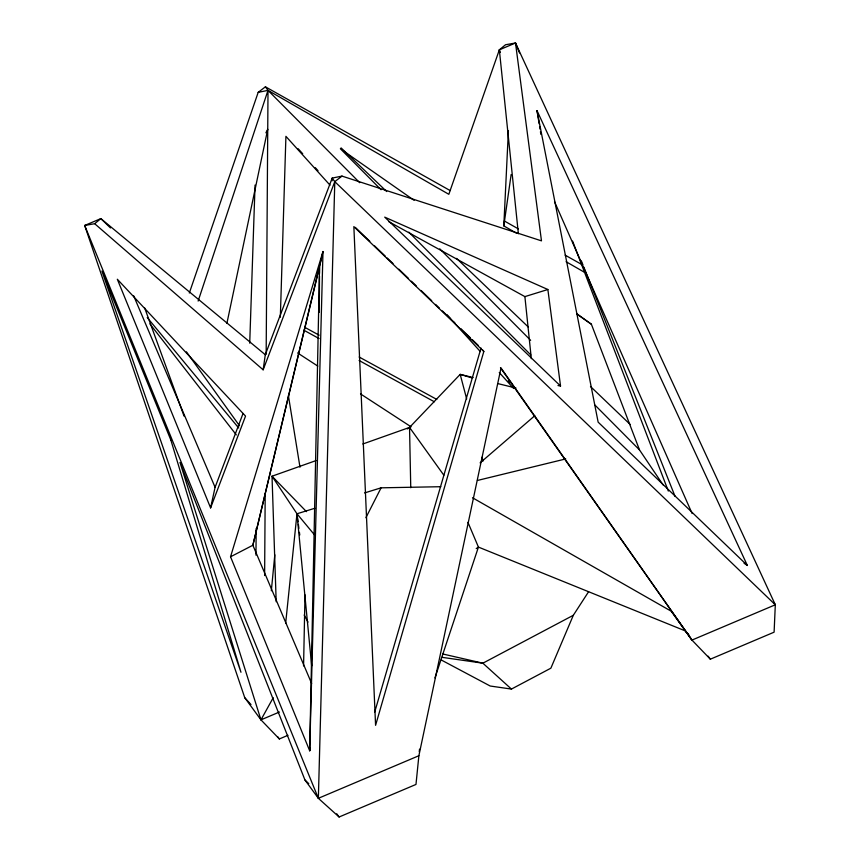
<?xml version="1.0" encoding="UTF-8"?>
<svg xmlns="http://www.w3.org/2000/svg" width="860" height="860" viewBox="0 0 860 860"><rect width="100%" height="100%" fill="white"/><g stroke="black" fill="none" stroke-linecap="round" stroke-linejoin="round"><path stroke-width="1.29" d="M319.307 312.298L319.49 276.103M319.501 273.426L319.533 266.718L322.994 251.518L309.697 750.823L230.544 556.786L322.994 251.518L252.872 545.251L311.632 683.463M332.175 180.772L332.186 178.084L342 176.106L541.477 240.854L515.505 43L505.519 44.752L499.348 49.837L448.834 194.306L268.008 90.375L265.407 86.817L258.193 92.353L189.318 293.013M255.968 555.151L256.162 528.47M264.622 575.534L265.192 493.78M266.159 354.395L268.008 90.375L258.193 92.353M303.569 665.909L304.999 594.841M518.376 233.748L499.348 49.837L515.505 43L775.312 604.784L774.107 632.175L710.338 659.19L691.956 640.087L501.014 367.962L418.874 755.736L415.982 784.438L339.098 817L318.361 798.306L334.787 181.643L332.186 178.084L265.288 354.718L263.149 369.821L94.675 223.707L84.689 225.46L244.767 697.729L260.956 719.852L279.349 738.955L287.971 735.3M280.328 317.297L285.918 136.342L330.025 185.169M249.722 343.161L255.054 185.061M516.494 233.2L503.81 225.911L508.4 130.784M271.33 590.766L274.813 554.808M419.261 751.812L419.519 749.189M285.66 623.188L296.979 513.775L272.018 476.204L316.179 460.541M503.81 225.911L511.141 174.494M310.073 748.2L309.697 750.823L319.533 266.718L252.872 545.251L230.544 556.786M226.911 323.296L267.739 129.269L265.912 132.795M210.593 507.884L245.541 416.089L117.325 279.242L210.593 507.884L215.086 487.298L243.057 413.434M483.825 351.46L375.583 725.324L353.858 226.621L483.825 351.46L482.428 349.751M374.713 712.048L481.03 348.042M198.133 301.065L268.008 90.375L359.695 182.685M434.923 677.927L478.429 547.089L467.947 522.353M263.149 369.821L334.787 181.643L342 176.106M588.605 591.712L573.319 615.287L550.873 668.188L511.442 689.075L490.2 686.022L441.159 659.932M365.887 517.709L381.098 487.824L440.804 486.706M418.874 755.736L318.361 798.306L304.935 779.955L179.976 462.422L260.956 719.852L273.222 697.718M407.317 428.925L409.532 427.42L460.186 374.379L473.161 377.551M480.106 462.884L534.812 415.702M94.675 223.707L100.846 218.612L265.288 354.718M476.225 548.605L478.429 547.089L685.205 630.864L688.838 634.734M573.319 615.287L482.868 663.189L442.062 657.33M260.956 719.852L279.435 712.026M500.466 367.779L691.956 640.087L775.312 604.784L773.763 602.677M362.856 443.986L409.532 427.42L443.857 475.225M388.731 221.643L524.89 296.614L547.863 289.508L560.537 386.022L557.979 385.549M314.825 508.271L296.979 513.775L311.685 665.866M364.533 492.941L381.098 487.824M477.429 480.46L565.751 458.917M442.62 653.944L482.868 663.189L511.442 689.075M497.822 383.592L515.989 388.053M471.742 377.819L460.186 374.379L466.668 398.954M547.863 289.508L384.71 217.128L560.537 386.022M305.02 327.466L319.135 335.174M359.147 357.018L436.794 399.427M303.838 330.197L319.114 338.582M359.093 360.501L434.321 401.77M265.407 86.817L450.167 190.576M504.347 220.999L518.376 228.889M565.149 255.151L582.693 265.009M472.505 497.757L671.187 611.202L691.956 640.087M566.095 261.719L584.553 272.33M297.571 352.933L317.802 366.102M360.523 393.912L411.101 426.829M744.061 563.246L747.351 565.461L536.995 110.607L539.155 123.819M414.122 200.326L340.366 148.758L381.066 189.748M577.06 314.223L591.379 324.231L639.507 449.92L663.114 484.965M577.221 314.029L591.379 324.231M341.065 147.888L386.677 191.533M456.552 258.376L528.373 327.079M590.487 386.495L630.283 424.56M747.351 565.461L598.141 422.142L536.995 110.607M334.787 181.643L775.312 604.784M355.32 227.395L369.821 241.316M374.659 245.949L385.291 256.162M387.226 258.022L393.031 263.59M398.836 269.159L408.5 278.436M411.402 281.22L416.24 285.864M421.067 290.497L431.709 300.71M435.579 304.418L439.449 308.138M442.341 310.922L454.918 322.984M460.723 328.552L470.388 337.829M472.323 339.689L478.128 345.258M304.935 779.955L308.762 783.643M110.478 227.932L100.846 218.612L84.689 225.46L318.361 798.306M439.761 248.83L530.641 340.323M595.012 405.125L639.507 449.92M408.855 232.168L530.792 354.933M306.45 511.635L272.018 476.204L276.189 601.753M244.767 697.729L250.98 704.534M298.194 148.758L302.698 153.736M315.319 167.689L318.017 170.678M468.528 337.077L470.334 339.066M508.185 380.915L509.98 382.915M447.039 314.728L450.64 318.705M453.338 321.704L480.342 351.6M499.252 372.52L513.646 388.473M314.738 535.156L296.979 513.775L298.033 521.73M147.221 317.544L238.747 428.054M149.909 323.897L236.317 434.88M708.135 656.169L710.338 659.19M336.722 813.764L339.098 817M277.802 736.837L279.349 738.955M186.426 351.804L239.531 425.797M304.182 614.997L308.009 622.081M554.517 201.67L692.139 513.56M133.612 295.679L215.086 487.298M515.505 43L519.515 52.944M581.317 260.827L582.811 264.568M583.8 267.062L675.078 496.424M499.348 49.837L500.305 52.342M572.588 241.09L668.317 491.071M144.641 307.858L184.061 416.122M482.03 457.176L483.051 461.057M539.586 126.452L540.015 129.097M540.446 131.741L540.886 134.386M288.39 395.6L299.989 467.206M298.377 524.374L298.904 528.352M299.42 532.329L299.774 534.985M524.89 296.614L531.319 358.663M409.532 427.42L410.757 487.738M170.861 440.073L101.921 271.061L240.972 672.273L170.861 440.073"/></g></svg>
